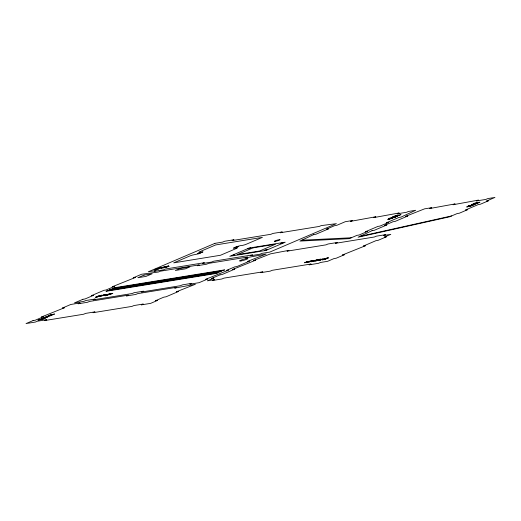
<?xml version="1.0" encoding="UTF-8"?>
<svg xmlns="http://www.w3.org/2000/svg" width="521" height="521" viewBox="0 0 521 521"><rect width="100%" height="100%" fill="white"/><g stroke="black" fill="none" stroke-linecap="round" stroke-linejoin="round"><path stroke-width="0.78" d="M52.224 314.866L52.588 314.717M317.979 259.868L318.5 259.666M360.167 236.332L451.622 215.928M301.939 240.201L351.271 237.778M398.37 215.075L397.399 215.727L401.007 214.567C398.116 216.033 396.93 215.733 396.357 215.551C391.238 217.726 396.592 214.86 398.37 215.075M477.314 202.662L476.344 203.32L479.952 202.155C476.415 203.913 476.428 203.021 474.859 203.281C470.45 205.254 475.868 202.311 477.314 202.662M99.7 296.202L95.389 297.354C96.085 296.241 106.72 293.779 99.7 296.202M324.322 258.839C317.374 261.405 327.735 258.82 328.634 257.745L324.322 258.839M202.858 251.943L198.618 253.812L194.235 254.71A3.263 0.397 -15.9 0 0 189.8 255.987L173.727 262.845L220.448 255.27L236.527 248.406A3.263 0.397 -15.9 0 0 236.287 247.892C227.723 249.637 240.337 245.072 241.881 245.502A3.263 0.397 -15.9 0 0 246.309 244.232L262.389 237.368L215.668 244.942L199.589 251.806A3.263 0.397 -15.9 0 0 199.83 252.32L202.858 251.943M101.856 295.57L103.321 295.498L100.358 296.247L106.017 294.502L101.856 295.57M387.858 219.341C394 218.436 394.045 217.068 387.858 219.341M466.803 206.935L470.86 205.906L468.92 206.707L469.545 206.616L471.635 205.671L466.803 206.935M49.996 315.036L52.719 314.788L54.607 313.981L49.996 315.036M197.42 253.603L200.728 252.705L197.42 253.603M235.42 247.436L238.729 246.544L235.42 247.436M232.04 255.603L234.691 254.886L232.04 255.603M247.976 248.804L250.627 248.087L247.976 248.804M264.434 250.354L267.084 249.637L264.434 250.354M280.376 243.548L283.02 242.832L280.376 243.548M104.285 295.472L106.304 295.257L106.903 294.997L105.047 295.355L109.143 294.046L104.285 295.472M101.23 295.485L98.222 296.312L101.23 295.485M322.818 259.569L325.807 258.787L322.818 259.569M395.25 216.925L391.694 217.843L395.25 216.925M474.195 204.512L470.632 205.437L474.195 204.512M50.96 315.374L46.232 316.618L49.788 316.039L51.787 315.159L48.206 315.778L50.96 315.374M160.722 268.165C165.698 267.957 167.658 265.059 160.722 268.165M315.342 260.272C309.376 263.222 309.051 261.001 315.342 260.272M323.241 258.996L318.448 260.428L323.241 258.996M396.077 216.697L394.071 217.602L389.115 218.403L396.077 216.697M475.015 204.291L473.009 205.189L468.06 205.997L475.015 204.291M169.006 266.244L163.666 267.846L168.036 265.984L168.635 265.886L167.3 266.452L169.006 266.244M44.389 317.536L47.724 316.761L44.389 317.536M102.67 295.355L104.636 294.938L102.67 295.355M99.075 296.358L96.502 297.042L99.075 296.358M324.987 258.696L327.52 258.051L324.987 258.696M168.237 266.452L165.053 267.416L168.237 266.452M161.484 267.976L164.695 267.012L161.484 267.976M314.586 260.48L311.317 261.535L314.586 260.48M322.486 259.197L319.217 260.253L322.486 259.197M43.692 317.706C48.186 317.83 51.175 314.834 43.692 317.706M388.614 219.113L390.796 218.423L388.614 219.113M467.552 206.7L469.734 206.016L467.552 206.7M45.522 317.693L40.951 318.872L46.174 317.576L45.522 317.693M33.038 320.584L26.05 323.567L35.395 322.05L37.349 321.216L46.695 319.699L44.741 320.539L83.673 314.222L85.633 313.388L94.978 311.871L93.018 312.704L131.956 306.394L133.91 305.56L143.255 304.043L141.302 304.876L150.647 303.365L157.635 300.376L155.453 300.734L163.841 297.152L166.023 296.801L178.605 291.428L176.424 291.78L195.382 284.264L174.73 288.133L176.691 287.299L137.752 293.61L135.799 294.443L126.453 295.961L128.407 295.127L89.475 301.438L87.515 302.278L78.17 303.789L80.13 302.955L70.784 304.472L62.396 308.048L64.578 307.696L41.426 317.002L43.608 316.651L35.22 320.233L33.038 320.584M82.898 299.301L74.51 302.877L83.855 301.366L85.815 300.526L95.161 299.015L93.2 299.849L132.139 293.531L134.092 292.698L143.438 291.187L141.478 292.02L180.416 285.703L182.376 284.87L191.715 283.352L189.761 284.192L199.107 282.675L207.495 279.093L205.313 279.445L228.465 270.145L226.283 270.497L234.671 266.915L236.853 266.563L249.435 261.19L247.254 261.542L266.205 254.027L245.56 257.895L247.521 257.061L208.582 263.372L206.629 264.206L197.283 265.723L199.237 264.889L160.305 271.2L158.345 272.04L141.614 274.235L133.226 277.817L135.408 277.459L112.256 286.765L114.438 286.413L106.05 289.995L103.868 290.347L91.286 295.72L93.467 295.361L85.079 298.943L82.898 299.301M214.88 243.366L148.283 271.799L156.066 270.536L154.105 271.376L163.451 269.858L165.411 269.025L204.343 262.708L202.389 263.548L211.728 262.03L213.688 261.197L252.626 254.88L250.666 255.713L260.012 254.202L261.965 253.362L269.754 252.099L336.364 223.665L321.19 225.613L319.23 226.446L280.291 232.757L282.252 231.923L272.906 233.441L270.953 234.274L232.014 240.591L233.975 239.751L224.629 241.269L222.669 242.102L214.88 243.366M155.33 269.35L154.822 269.559L158.638 268.947L159.139 268.732L157.55 268.986L161.302 267.384L155.33 269.35M38.502 319.914L37.942 320.154L42.676 319.386L45.223 318.305L38.502 319.914M107.697 290.607L106.017 291.324L216.287 273.447L217.96 272.73L107.697 290.607M111.032 289.188L109.358 289.904L219.621 272.021L221.301 271.304L111.032 289.188M114.366 287.761L112.692 288.478L222.955 270.594L224.636 269.878L114.366 287.761M144.024 275.101L137.876 277.726L145.971 276.41L152.125 273.785L144.024 275.101M109.866 293.877L105.418 295.778L112.81 293.401L109.156 294.404L110.465 293.785L109.866 293.877M179.836 268.549L175.362 270.464L185.333 268.849L189.807 266.934L179.836 268.549M249.097 248.055L229.807 256.293L265.938 250.432L285.228 242.2L249.097 248.055M253.03 247.866L237.088 254.665L259.517 251.031L275.453 244.225L253.03 247.866M313.727 234.593L299.875 241.08L349.207 238.657L356.944 235.355L359.125 235.004L367.513 231.422L365.332 231.773L377.914 226.407L380.096 226.049L388.484 222.467L386.302 222.825L398.884 217.452L401.066 217.101L415.66 210.289L408.497 211.454L406.536 212.288L397.197 213.805L399.151 212.965L373.831 217.589L375.791 216.756L350.47 221.379L352.43 220.546L345.267 221.705L336.879 225.287L334.697 225.639L326.309 229.22L328.49 228.869L315.908 234.242L313.727 234.593M219.999 274.847L211.611 278.429L213.792 278.071L207.358 280.819L214.522 279.653L212.568 280.493L221.913 278.976L223.867 278.142L262.805 271.825L260.845 272.665L270.191 271.148L272.151 270.314L311.083 263.997L309.129 264.831L318.474 263.32L320.428 262.48L327.592 261.321L334.026 258.572L336.208 258.221L344.596 254.639L342.414 254.997L365.56 245.691L363.384 246.042L375.967 240.669L378.142 240.318L386.53 236.736L384.355 237.088L390.783 234.346L383.619 235.505L385.573 234.671L376.234 236.189L374.273 237.022L335.335 243.34L337.295 242.499L327.95 244.017L325.996 244.85L287.058 251.168L289.012 250.327L270.549 253.844L253.551 260.52L255.733 260.168L232.581 269.474L234.763 269.123L222.18 274.489L219.999 274.847M393.121 216.743L392.508 217.003L393.739 216.645L393.121 216.743M394.299 216.567L393.759 216.795L397.855 215.987L394.299 216.567M372.046 230.686L358.103 237.218L449.564 216.808L457.204 213.545L459.385 213.193L467.773 209.611L465.592 209.963L478.174 204.597L480.355 204.239L488.744 200.657L486.562 201.015L494.95 197.433L487.786 198.592L485.826 199.432L476.487 200.943L478.441 200.11L453.12 204.733L455.08 203.9L429.76 208.524L431.72 207.684L424.556 208.849L405.598 216.365L407.78 216.007L395.198 221.379L393.016 221.738L384.628 225.313L386.81 224.961L374.228 230.334L372.046 230.686M306.615 261.887L304.518 262.779L308.106 261.477L308.92 261.438L306.537 262.454L310.933 261.106L308.549 262.128L309.148 262.03L312.339 260.669L306.615 261.887M313.642 261.164L313.16 261.373L319.158 259.679L315.342 261.014L316.924 260.721L321.118 259.002L316.325 260.018L315.876 260.213L316.976 260.031L313.675 261.158M472.059 204.336L471.446 204.597L472.684 204.232L472.059 204.336M473.237 204.154L472.703 204.382L476.793 203.574L473.237 204.154M275.381 241.327A3.048 0.371 -15.9 0 0 280.09 239.758A3.048 0.371 -15.9 0 0 276.097 240.468A3.048 0.371 -15.9 0 0 275.381 241.327M240.943 260.936A4.35 0.528 -15.9 0 0 247.833 258.709A4.35 0.528 -15.9 0 0 242.441 259.588A4.35 0.528 -15.9 0 0 240.943 260.936"/></g></svg>
